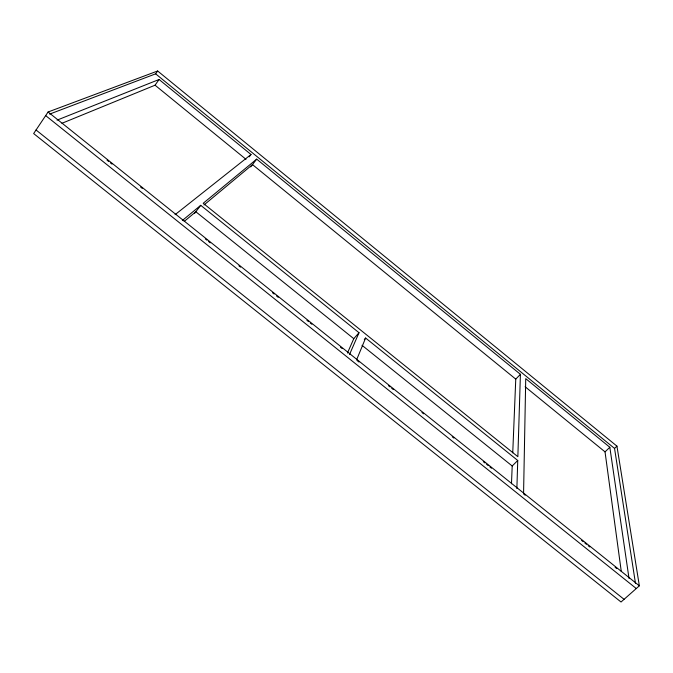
<?xml version="1.0" encoding="UTF-8"?>
<svg xmlns="http://www.w3.org/2000/svg" width="673" height="673" viewBox="0 0 673 673"><rect width="100%" height="100%" fill="white"/><g stroke="black" fill="none" stroke-linecap="round" stroke-linejoin="round"><path stroke-width="1.01" d="M516.872 488.556L517.747 460.475L365.616 338.031L364.303 339.512M520.414 374.314L517.857 456.689L203.204 203.28L256.691 159.139L520.414 374.314L515.762 379.126L512.742 452.836M511.472 483.811L512.203 465.994L517.747 460.475M356.505 360.063L365.616 338.031M349.539 354.478L359.012 332.714L200.731 205.324L182.341 220.5M347.445 353.047L353.779 338.679L359.012 332.714M48.094 111.987L33.65 133.565L621.036 602.007L639.35 585.813L616.948 446.14L157.65 70.993L48.094 111.987L639.35 585.813M49.6 114.116L155.64 73.845L157.65 70.993M61.941 123.294L155.051 85.202L159.072 79.498L251.012 154.504L249.212 156.851M194.623 213.349L200.731 205.324M250.693 166.929L256.691 159.139M621.263 571.352L605.035 451.869L609.831 447.267L525.731 378.647L523.56 493.915L525.192 495.227M635.472 583.348L614.55 448.428L616.948 446.14M184.209 221.434L195.843 211.751L353.779 338.679M203.995 204.962L252.484 164.599L515.762 379.126M175.073 214.679L251.012 154.504M57.07 120.122L159.072 79.498M36.039 129.99L624.073 599.323M107.057 160.174L108.698 161.486M110.338 162.807L111.97 164.119M140.657 187.102L142.297 188.415M205.29 238.89L206.931 240.202M208.571 241.514L210.212 242.835M238.898 265.818L240.53 267.131M272.498 292.747L274.138 294.059M276.595 296.027L278.235 297.34M306.922 320.323L308.562 321.644M310.203 322.956L311.843 324.268M340.521 347.251L342.162 348.564M357.329 360.711L358.961 362.024M388.414 385.629L390.054 386.941M391.686 388.254L393.326 389.558M421.963 412.507L423.603 413.819M452.239 436.769L453.871 438.081M483.323 461.678L484.964 462.99M486.604 464.303L488.236 465.615M489.877 466.927L491.509 468.231M581.598 540.427L583.239 541.731M584.871 543.044L586.503 544.356M588.143 545.668L589.775 546.972M615.122 567.28L616.754 568.592M45.671 115.605L636.279 588.53M362.007 345.291L512.203 465.994M155.051 85.202L246.007 159.316M525.108 386.739L605.035 451.869M155.64 73.845L614.55 448.428M609.831 447.267L629.019 578.418"/></g></svg>
